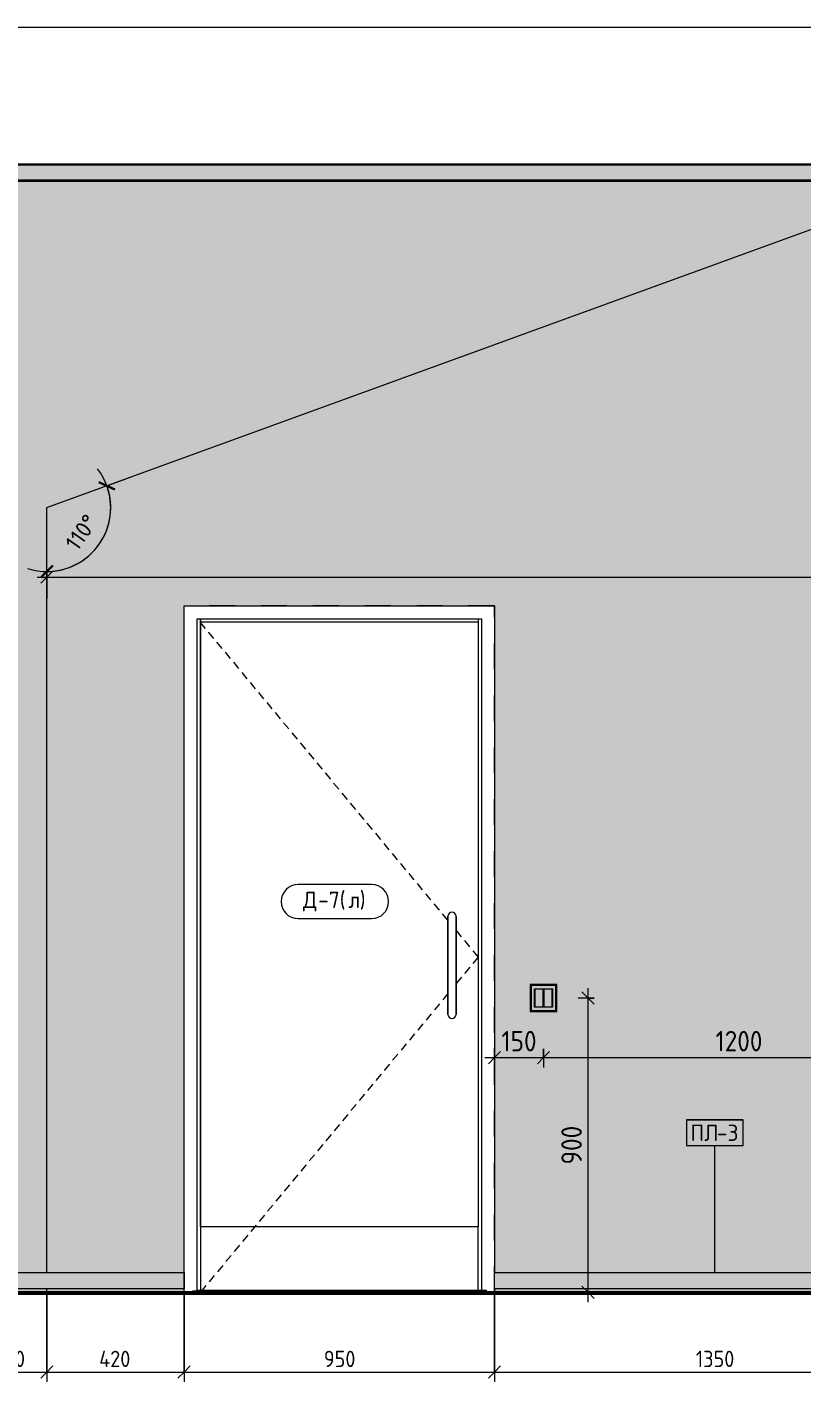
# Model space of a CAD drawing. Header units: millimetres. Extents: x 35124 to 170704, y -1987 to 12522.
# Drawn here: x 124688 to 127059, y 8126 to 12270 of the extents above; entities that cross this region are included whole.
import ezdxf

# ---------------------------------------------------------------- set-up
doc = ezdxf.new("R2010")
doc.units = ezdxf.units.MM
doc.linetypes.add('200_ШТРИХ__ш1_п0_6_', pattern=[40, 25, -15])
doc.linetypes.add('Штрих', pattern=[158.75, 79.375, -79.375])
for name, color, linetype, lineweight in [('A-ANNO-DIMS', 7, 'Continuous', 9), ('A-ANNO-DIMS-25', 7, 'Continuous', 9), ('A-DOOR', 7, 'Continuous', 9), ('A-DOOR-2', 7, '200_ШТРИХ__ш1_п0_6_', 9), ('A-DOOR-3', 7, 'Штрих', 9), ('A-DOOR-FRAM-1', 7, 'Continuous', 9), ('A-DOOR-IDEN', 7, 'Continuous', 9), ('A-FLOR', 7, 'Continuous', 9), ('A-GENM', 7, 'Continuous', 9), ('A-GENM-IDEN', 7, 'Continuous', 9), ('A-WALL-PATT', 7, 'Continuous', 9), ('I-WALL', 7, 'Continuous', 9), ('Ограждение', 7, 'Continuous', 9), ('Поручни', 7, 'Continuous', 9), ('Электрические приборы', 7, 'Continuous', 9)]:
    doc.layers.add(name, color=color, linetype=linetype, lineweight=lineweight)
for name, color, linetype, lineweight, true_color in [('A-CLNG-1', 7, 'Continuous', 9, 0x787878), ('A-CLNG-FNSH-1', 7, 'Continuous', 30, 0x3c3c3c), ('A-FLOR-1', 7, 'Continuous', 9, 0x787878), ('A-FLOR-FNSH-1', 7, 'Continuous', 30, 0x3c3c3c)]:
    doc.layers.add(name, color=color, linetype=linetype, lineweight=lineweight, true_color=true_color)
doc.styles.add('GOST Common_1', font='GOST_Common.ttf', dxfattribs={"height": 50})
doc.styles.add('ISOCPEUR_1', font='isocpeur.ttf', dxfattribs={"width": 0.9, "height": 62.5})
doc.styles.add('ISOCPEUR_2', font='isocpeur.ttf', dxfattribs={"width": 0.9, "height": 50})
doc.styles.add('ISOCPEUR_3', font='isocpeur.ttf', dxfattribs={"height": 50})
doc.dimstyles.new('ISO-2_0_0_9К_Средний_округл2', dxfattribs={"dimscale": 304.8, "dimtxt": 49.799059, "dimasz": 0.123031, "dimexe": 0.098425, "dimexo": 0, "dimgap": 0, "dimtad": 1, "dimdec": 0, "dimrnd": 10, "dimzin": 0, "dimdsep": 46, "dimtxsty": 'ISOCPEUR_2', "dimblk1": 'OBLIQUE', "dimblk2": 'OBLIQUE', "dimsah": 1, "dimcen": 0.09, "dimdle": 0.098425, "dimazin": 0, "dimtfac": 1, "dimtdec": 4, "dimtix": 1, "dimtmove": 0, "dimatfit": 3, "dimfxl": 1, "dimtvp": 1, "dimtolj": 1, "dimtzin": 0, "dimarcsym": 2})
doc.dimstyles.new('ISO-2_0_1_0K__СРЕДНИЙ_2', dxfattribs={"dimscale": 304.8, "dimtxt": 49.799059, "dimasz": 0.123031, "dimexe": 0.19685, "dimexo": 0.123031, "dimgap": 0.082021, "dimtad": 1, "dimdec": 3, "dimrnd": 0.001, "dimdsep": 46, "dimtxsty": 'ISOCPEUR_3', "dimblk1": 'OBLIQUE', "dimblk2": 'OBLIQUE', "dimsah": 1, "dimcen": 0.09, "dimdle": 0.19685, "dimadec": 0, "dimazin": 0, "dimtfac": 1, "dimtdec": 4, "dimtix": 1, "dimtmove": 0, "dimatfit": 3, "dimfxl": 1, "dimtvp": 1, "dimtolj": 1, "dimtzin": 0, "dimarcsym": 2})
doc.dimstyles.new('ISO-2_5_0_9К_БОЛЬШОЙ_1', dxfattribs={"dimscale": 304.8, "dimtxt": 62.248823, "dimasz": 0.123031, "dimexe": 0.098425, "dimexo": 0.246063, "dimgap": 0, "dimtad": 1, "dimdec": 0, "dimrnd": 10, "dimzin": 0, "dimdsep": 46, "dimtxsty": 'ISOCPEUR_1', "dimblk1": 'OBLIQUE', "dimblk2": 'OBLIQUE', "dimsah": 1, "dimcen": 0.09, "dimdle": 0.098425, "dimazin": 0, "dimtfac": 1, "dimtdec": 4, "dimtix": 1, "dimtmove": 0, "dimatfit": 3, "dimfxl": 1, "dimtvp": 1, "dimtolj": 1, "dimtzin": 0, "dimarcsym": 2})

# ---------------------------------------------------------------- blocks, each defined once
blk = doc.blocks.new('110_Дверь_СКБ_1Ст_Внутренняя1 - Д-7_л__950x2100h_Туалет-21784696-Развертка 3_19-3')
at = {"layer": 'A-DOOR'}
for p, q in [((-70760, 10450), (-71610, 10450)), ((-71610, 8600), (-71610, 10450)), ((-70760, 10450), (-70760, 8600)), ((-70852.5, 9250), (-70852.5, 9550)), ((-70852.5, 9550), (-70852.5, 9250)), ((-70827.5, 9550), (-70827.5, 9250)), ((-70827.5, 9250), (-70827.5, 9550)), ((-70760, 8600), (-71610, 8600)), ((-71610, 8600), (-71610, 8406.3)), ((-70760, 8406.3), (-70760, 8600))]:
    blk.add_line(p, q, dxfattribs=at)
for centre, start, end in [((-70840, 9550), 0, 180), ((-70840, 9250), 180, 0)]:
    blk.add_arc(centre, 12.5, start, end, dxfattribs=at)
at = {"layer": 'A-DOOR-2'}
for p, q in [((-71611.4, 10450), (-70852.5, 9536.4)), ((-70827.5, 9506.3), (-70760, 9425)), ((-70760, 9425), (-70827.5, 9343.6)), ((-70852.5, 9313.5), (-71604.7, 8406.3))]:
    blk.add_line(p, q, dxfattribs=at)
at = {"layer": 'A-DOOR-3'}
for p, q in [((-70710, 10500), (-71660, 10500)), ((-71660, 8400), (-71660, 10500)), ((-70710, 10500), (-71660, 10500)), ((-71660, 8400), (-71660, 10500)), ((-70710, 8400), (-70710, 10500)), ((-70710, 8400), (-70710, 10500))]:
    blk.add_line(p, q, dxfattribs=at)
at = {"layer": 'A-DOOR-FRAM-1'}
for p, q in [((-71620, 8406.3), (-71620, 10460)), ((-71620, 10460), (-70750, 10460)), ((-71610, 10450), (-71610, 10460)), ((-71610, 10460), (-71610, 8600)), ((-70760, 10450), (-71610, 10450)), ((-70760, 10460), (-70760, 10450)), ((-70760, 10460), (-70760, 8600)), ((-70750, 10460), (-70750, 8406.3))]:
    blk.add_line(p, q, dxfattribs=at)
blk = doc.blocks.new('Плинтус - Плинтус темный _ст_школа_-33411294-Развертка 3_19-3')
at = {"layer": 'A-GENM'}
blk.add_hatch(color=256, dxfattribs=at).paths.add_polyline_path([(-72305, 8410), (-71660, 8410), (-71660, 8460), (-72305, 8460)])
for p, q in [((-72305, 8460), (-71660, 8460)), ((-72305, 8410), (-72305, 8460)), ((-71660, 8460), (-71660, 8410)), ((-71660, 8410), (-72305, 8410))]:
    blk.add_line(p, q, dxfattribs=at)
blk = doc.blocks.new('Плинтус - Плинтус темный _ст_школа_-33411252-Развертка 3_19-3')
at = {"layer": 'A-GENM'}
blk.add_hatch(color=256, dxfattribs=at).paths.add_polyline_path([(-70710, 8410), (-69360.5, 8410), (-69360.5, 8460), (-70710, 8460)])
for p, q in [((-70710, 8460), (-69360.5, 8460)), ((-70710, 8410), (-70710, 8460)), ((-69360.5, 8460), (-69360.5, 8410)), ((-69360.5, 8410), (-70710, 8410))]:
    blk.add_line(p, q, dxfattribs=at)
blk = doc.blocks.new('Switch1 - Svitch х2-27773486-Развертка 3_19-3')
at = {"layer": 'Электрические приборы'}
h = blk.add_hatch(color=256, dxfattribs=at)
h.paths.add_polyline_path([(-65722, 9259), (-65719, 9259), (-65719, 9341), (-65801, 9341), (-65801, 9259), (-65732, 9259)])
h.paths.add_polyline_path([(-65788, 9260), (-65800, 9260), (-65800, 9340), (-65720, 9340), (-65720, 9260), (-65787, 9260)])
h = blk.add_hatch(color=256, dxfattribs=at)
h.paths.add_polyline_path([(-65788, 9262), (-65722, 9262), (-65722, 9338), (-65798, 9338), (-65798, 9262)])
h.paths.add_polyline_path([(-65760.5, 9272), (-65788, 9272), (-65788, 9328), (-65732, 9328), (-65732, 9272), (-65759, 9272)])
blk.add_hatch(color=256, dxfattribs=at).paths.add_polyline_path([(-65787, 9273), (-65733, 9273), (-65733, 9327), (-65787, 9327)])
for p, q in [((-65801, 9341), (-65801, 9259)), ((-65719, 9341), (-65801, 9341)), ((-65800, 9340), (-65720, 9340)), ((-65800, 9260), (-65800, 9340)), ((-65798, 9338), (-65798, 9262)), ((-65722, 9338), (-65798, 9338)), ((-65798, 9338), (-65798, 9262)), ((-65722, 9338), (-65798, 9338)), ((-65788, 9328), (-65732, 9328)), ((-65788, 9272), (-65788, 9328)), ((-65788, 9328), (-65732, 9328)), ((-65788, 9272), (-65788, 9328)), ((-65761, 9327), (-65787, 9327)), ((-65787, 9327), (-65787, 9273)), ((-65787, 9327), (-65787, 9273)), ((-65733, 9327), (-65787, 9327)), ((-65761, 9273), (-65761, 9327)), ((-65759, 9327), (-65759, 9273)), ((-65733, 9327), (-65759, 9327)), ((-65733, 9273), (-65733, 9327)), ((-65733, 9273), (-65733, 9327)), ((-65732, 9328), (-65732, 9272)), ((-65732, 9328), (-65732, 9272)), ((-65722, 9262), (-65722, 9338)), ((-65722, 9262), (-65722, 9338)), ((-65720, 9340), (-65720, 9260)), ((-65719, 9259), (-65719, 9341)), ((-65801, 9259), (-65719, 9259)), ((-65720, 9260), (-65800, 9260)), ((-65798, 9262), (-65722, 9262)), ((-65798, 9262), (-65722, 9262)), ((-65732, 9272), (-65788, 9272)), ((-65732, 9272), (-65788, 9272)), ((-65787, 9273), (-65761, 9273)), ((-65787, 9273), (-65733, 9273)), ((-65759, 9273), (-65733, 9273))]:
    blk.add_line(p, q, dxfattribs=at)
blk = doc.blocks.new('Ограждение - Ограждение-32882282-Развертка 3_19-3')
at = {"layer": 'Ограждение'}
blk.add_hatch(color=256, dxfattribs=at).paths.add_polyline_path([(-71544.2, 8400), (-71138.8, 8400), (-71138.8, 8402), (-70735, 8402), (-70735, 8406.3), (-71620, 8406.3), (-71620, 8402), (-71544.2, 8402)])
at = {"layer": 'Поручни'}
for p, q in [((-71620, 8402), (-71620, 8406.3)), ((-71620, 8406.3), (-70735, 8406.3)), ((-70735, 8406.3), (-70735, 8402))]:
    blk.add_line(p, q, dxfattribs=at)
blk = doc.blocks.new('DIMBLOCK61-Развертка 3_19-3')
at = {"layer": 'A-ANNO-DIMS-25'}
for p, q in [((124523.3, 8410), (124523.3, 8125.8)), ((124523.3, 8155.8), (124523.3, 8410)), ((124748.3, 8400), (124748.3, 8125.8)), ((124748.3, 8155.8), (124748.3, 8400)), ((124523.3, 8155.8), (124748.3, 8155.8))]:
    blk.add_line(p, q, dxfattribs=at)
at = {"layer": 'A-ANNO-DIMS-25', "lineweight": 20}
for p, q in [((124523.3, 8155.8), (124542, 8174.6)), ((124748.3, 8155.8), (124767, 8174.6)), ((124523.3, 8155.8), (124504.5, 8137.1)), ((124748.3, 8155.8), (124729.5, 8137.1))]:
    blk.add_line(p, q, dxfattribs=at)
at = {"layer": 'A-ANNO-DIMS-25', "color": 0, "insert": (124588.4, 8221.1), "char_height": 50, "width": 113.772, "attachment_point": 1, "line_spacing_factor": 1.149209, "style": 'ISOCPEUR_2'}
blk.add_mtext('230', dxfattribs=at)
blk = doc.blocks.new('_Oblique')
at = {"color": 0, "linetype": 'ByBlock', "lineweight": -2}
blk.add_line((-0.5, -0.5), (0.5, 0.5), dxfattribs=at)
blk = doc.blocks.new('DIMBLOCK62-Развертка 3_19-3')
at = {"layer": 'A-ANNO-DIMS-25'}
for p, q in [((124748.3, 8400), (124748.3, 8125.8)), ((124748.3, 8155.8), (124748.3, 8400)), ((125168.3, 8400), (125168.3, 8125.8)), ((125168.3, 8155.8), (125168.3, 8400)), ((124748.3, 8155.8), (125168.3, 8155.8))]:
    blk.add_line(p, q, dxfattribs=at)
at = {"layer": 'A-ANNO-DIMS-25', "lineweight": 20}
for p, q in [((124748.3, 8155.8), (124767, 8174.6)), ((125168.3, 8155.8), (125187, 8174.6)), ((124748.3, 8155.8), (124729.5, 8137.1)), ((125168.3, 8155.8), (125149.5, 8137.1))]:
    blk.add_line(p, q, dxfattribs=at)
at = {"layer": 'A-ANNO-DIMS-25', "color": 0, "insert": (124908.5, 8221.1), "char_height": 50, "width": 119.518, "attachment_point": 1, "line_spacing_factor": 1.149209, "style": 'ISOCPEUR_2'}
blk.add_mtext('420', dxfattribs=at)
blk = doc.blocks.new('DIMBLOCK63-Развертка 3_19-3')
at = {"layer": 'A-ANNO-DIMS-25'}
for p, q in [((125168.3, 8400), (125168.3, 8125.8)), ((125168.3, 8155.8), (125168.3, 8400)), ((126118.3, 8410), (126118.3, 8125.8)), ((126118.3, 8155.8), (126118.3, 8410)), ((125168.3, 8155.8), (126118.3, 8155.8))]:
    blk.add_line(p, q, dxfattribs=at)
at = {"layer": 'A-ANNO-DIMS-25', "lineweight": 20}
for p, q in [((125168.3, 8155.8), (125187, 8174.6)), ((126118.3, 8155.8), (126137, 8174.6)), ((125168.3, 8155.8), (125149.5, 8137.1)), ((126118.3, 8155.8), (126099.5, 8137.1))]:
    blk.add_line(p, q, dxfattribs=at)
at = {"layer": 'A-ANNO-DIMS-25', "color": 0, "insert": (125595.9, 8221.1), "char_height": 50, "width": 113.772, "attachment_point": 1, "line_spacing_factor": 1.149209, "style": 'ISOCPEUR_2'}
blk.add_mtext('950', dxfattribs=at)
blk = doc.blocks.new('DIMBLOCK64-Развертка 3_19-3')
at = {"layer": 'A-ANNO-DIMS-25'}
for p, q in [((126118.3, 8410), (126118.3, 8125.8)), ((126118.3, 8155.8), (126118.3, 8410)), ((127468.3, 8400), (127468.3, 8125.8)), ((127468.3, 8155.8), (127468.3, 8400)), ((126118.3, 8155.8), (127468.3, 8155.8))]:
    blk.add_line(p, q, dxfattribs=at)
at = {"layer": 'A-ANNO-DIMS-25', "lineweight": 20}
for p, q in [((126118.3, 8155.8), (126137, 8174.6)), ((127468.3, 8155.8), (127487, 8174.6)), ((126118.3, 8155.8), (126099.5, 8137.1)), ((127468.3, 8155.8), (127449.5, 8137.1))]:
    blk.add_line(p, q, dxfattribs=at)
at = {"layer": 'A-ANNO-DIMS-25', "color": 0, "insert": (126734.4, 8221.1), "char_height": 50, "width": 141.353, "attachment_point": 1, "line_spacing_factor": 1.149209, "style": 'ISOCPEUR_2'}
blk.add_mtext('1350', dxfattribs=at)
blk = doc.blocks.new('DIMBLOCK80-Развертка 3_19-3')
at = {"layer": 'A-ANNO-DIMS-25'}
for p, q in [((124931.8, 10866.8), (124875.4, 10846.3)), ((124931.8, 10866.8), (125009.4, 10895)), ((124748.3, 10604.6), (124748.3, 10664.6)), ((124748.3, 10604.6), (124748.3, 10604.6)), ((124748.3, 10604.6), (124748.3, 10522.1))]:
    blk.add_line(p, q, dxfattribs=at)
at = {"layer": 'A-ANNO-DIMS-25', "lineweight": 30}
for p, q in [((124931.8, 10866.8), (124907.8, 10878)), ((124931.8, 10866.8), (124955.9, 10855.6)), ((124748.3, 10604.6), (124767, 10623.4)), ((124748.3, 10604.6), (124729.5, 10585.9))]:
    blk.add_line(p, q, dxfattribs=at)
at = {"layer": 'A-ANNO-DIMS-25'}
for start, end in [(252.4024, 37.5976), (270, 20)]:
    blk.add_arc((124748.3, 10800), 195.4, start, end, dxfattribs=at)
at = {"layer": 'A-ANNO-DIMS-25', "color": 0, "insert": (124801.3, 10692.7), "char_height": 50, "width": 137.905, "attachment_point": 1, "rotation": 55, "line_spacing_factor": 1.149209, "style": 'ISOCPEUR_3'}
blk.add_mtext('110°', dxfattribs=at)
blk = doc.blocks.new('DIMBLOCK83-Развертка 3_19-3')
at = {"layer": 'A-ANNO-DIMS-25'}
for p, q in [((124748.3, 10539), (124748.3, 10617.5)), ((131548.3, 10539), (131548.3, 10617.5)), ((124718.3, 10587.5), (131578.3, 10587.5)), ((124748.3, 10587.5), (124748.3, 10539)), ((131548.3, 10587.5), (131548.3, 10539))]:
    blk.add_line(p, q, dxfattribs=at)
at = {"layer": 'A-ANNO-DIMS-25', "lineweight": 20}
for p, q in [((124748.3, 10587.5), (124729.5, 10568.7)), ((124748.3, 10587.5), (124767, 10606.2)), ((131548.3, 10587.5), (131529.5, 10568.7)), ((131548.3, 10587.5), (131567, 10606.2))]:
    blk.add_line(p, q, dxfattribs=at)
at = {"layer": 'A-ANNO-DIMS-25', "color": 0, "insert": (128069.2, 10669.1), "char_height": 62.5, "width": 189.619, "attachment_point": 1, "line_spacing_factor": 1.149209, "style": 'ISOCPEUR_1'}
blk.add_mtext('6800', dxfattribs=at)
blk = doc.blocks.new('DIMBLOCK84-Развертка 3_19-3')
at = {"layer": 'A-ANNO-DIMS-25'}
for p, q in [((126404.6, 8370), (126404.6, 9330)), ((126423.3, 9300), (126374.6, 9300)), ((126404.6, 9300), (126423.3, 9300)), ((126453.1, 8400), (126374.6, 8400)), ((126404.6, 8400), (126453.1, 8400))]:
    blk.add_line(p, q, dxfattribs=at)
at = {"layer": 'A-ANNO-DIMS-25', "lineweight": 20}
for p, q in [((126404.6, 9300), (126385.9, 9318.8)), ((126404.6, 9300), (126423.4, 9281.2)), ((126404.6, 8400), (126385.9, 8418.7)), ((126404.6, 8400), (126423.4, 8381.2))]:
    blk.add_line(p, q, dxfattribs=at)
at = {"layer": 'A-ANNO-DIMS-25', "color": 0, "insert": (126323, 8790.7), "char_height": 62.5, "width": 142.215, "attachment_point": 1, "rotation": 90, "line_spacing_factor": 1.149209, "style": 'ISOCPEUR_1'}
blk.add_mtext('900', dxfattribs=at)
blk = doc.blocks.new('DIMBLOCK91-Развертка 3_19-3')
at = {"layer": 'A-ANNO-DIMS-25'}
for p, q in [((126088.3, 9117.7), (126268.3, 9117.7)), ((126118.3, 9069.2), (126118.3, 9147.7)), ((126118.3, 9117.7), (126118.3, 9069.2)), ((126268.3, 9145), (126268.3, 9087.7)), ((126268.3, 9117.7), (126268.3, 9145))]:
    blk.add_line(p, q, dxfattribs=at)
at = {"layer": 'A-ANNO-DIMS-25', "lineweight": 20}
for p, q in [((126118.3, 9117.7), (126099.5, 9099)), ((126118.3, 9117.7), (126137, 9136.5)), ((126268.3, 9117.7), (126249.5, 9099)), ((126268.3, 9117.7), (126287, 9136.5))]:
    blk.add_line(p, q, dxfattribs=at)
at = {"layer": 'A-ANNO-DIMS-25', "color": 0, "insert": (126139.4, 9199.4), "char_height": 62.5, "width": 129.286, "attachment_point": 1, "line_spacing_factor": 1.149209, "style": 'ISOCPEUR_1'}
blk.add_mtext('150', dxfattribs=at)
blk = doc.blocks.new('DIMBLOCK92-Развертка 3_19-3')
at = {"layer": 'A-ANNO-DIMS-25', "lineweight": 20}
for p, q in [((126268.3, 9117.7), (126249.5, 9099)), ((126268.3, 9117.7), (126287, 9136.5)), ((127468.3, 9117.7), (127449.5, 9099)), ((127468.3, 9117.7), (127487, 9136.5))]:
    blk.add_line(p, q, dxfattribs=at)
at = {"layer": 'A-ANNO-DIMS-25'}
for p, q in [((126268.3, 9145), (126268.3, 9087.7)), ((126268.3, 9117.7), (126268.3, 9145)), ((126268.3, 9117.7), (127498.3, 9117.7)), ((127468.3, 9069.2), (127468.3, 9147.7)), ((127468.3, 9117.7), (127468.3, 9069.2))]:
    blk.add_line(p, q, dxfattribs=at)
at = {"layer": 'A-ANNO-DIMS-25', "color": 0, "insert": (126794.6, 9199.4), "char_height": 62.5, "width": 176.691, "attachment_point": 1, "line_spacing_factor": 1.149209, "style": 'ISOCPEUR_1'}
blk.add_mtext('1200', dxfattribs=at)
blk = doc.blocks.new('Mark Reiling - Mark Reiling-26174330-Развертка 3_19-3')
at = {"layer": 'A-GENM-IDEN'}
for p, q in [((-74848.2, 8917.8), (-74848.2, 8839)), ((-74848.2, 8917.8), (-74674.8, 8917.8)), ((-74674.8, 8917.8), (-74848.2, 8917.8)), ((-74848.2, 8917.8), (-74848.2, 8839)), ((-74674.8, 8839), (-74674.8, 8917.8)), ((-74674.8, 8839), (-74674.8, 8917.8)), ((-74848.2, 8839), (-74674.8, 8839)), ((-74848.2, 8839), (-74674.8, 8839))]:
    blk.add_line(p, q, dxfattribs=at)
blk = doc.blocks.new('М_двери - Типоразмер_рамка-25223575-Развертка 3_19-3')
at = {"layer": 'A-DOOR-IDEN'}
for p, q in [((-66286.1, 9647), (-66510.9, 9647)), ((-66510.9, 9543), (-66286.1, 9543))]:
    blk.add_line(p, q, dxfattribs=at)
for centre, start, end in [((-66510.9, 9595), 90, 270), ((-66286.1, 9595), 270, 90)]:
    blk.add_arc(centre, 52, start, end, dxfattribs=at)

msp = doc.modelspace()

# ---------------------------------------------------------------- hatches: boundary and pattern name
at = {"layer": 'A-CLNG-1'}
msp.add_hatch(color=256, dxfattribs=at).paths.add_polyline_path([(138858.2568, 11800), (158067.2569, 11800), (158067.2569, 11850), (121369.2568, 11850), (121369.2568, 11800), (137422.0699, 11800)])
at = {"layer": 'A-FLOR'}
msp.add_hatch(color=256, dxfattribs=at).paths.add_polyline_path([(125940.7632, 8400), (126108.4154, 8400.2852), (126108.4154, 8402), (125829.6859, 8402), (125829.6859, 8400), (125892.3666, 8400)])
at = {"layer": 'A-FLOR-1'}
msp.add_hatch(color=256, dxfattribs=at).paths.add_polyline_path([(157801.3892, 8394.5043), (158088.2569, 8394.5043), (158088.2569, 8395), (121348.2406, 8395), (121348.2568, 8394.5043), (157788.2569, 8394.5043)])
h = msp.add_hatch(color=256, dxfattribs=at)
h.paths.add_polyline_path([(125689.4458, 8400), (125829.6859, 8400), (125829.6859, 8402), (125689.4458, 8402)])
h.paths.add_polyline_path([(125218.2568, 8400), (125284.0728, 8400), (125284.0728, 8402), (125194.0728, 8402), (125194.0728, 8400), (125208.2568, 8400)])
at = {"layer": 'A-WALL-PATT'}
h = msp.add_hatch(color=256, dxfattribs=at)
h.paths.add_polyline_path([(124748.2568, 8400), (124748.2568, 8410), (124523.2568, 8410), (124523.2568, 8400), (124649.1162, 8400)])
h.paths.add_polyline_path([(157198.2568, 8400), (157468.2568, 8400), (157468.2568, 8402), (158067.2569, 8402), (158067.2569, 8410), (157198.2568, 8410)])
h.paths.add_polyline_path([(131681.4166, 8450), (136358.2568, 8450), (136358.2568, 11800), (122749.2568, 11800), (122749.2568, 8450), (123123.2568, 8450), (123123.2568, 10500), (124523.2568, 10500), (124523.2568, 8460), (124748.2568, 8460), (124748.2568, 10800), (127473.3654, 11791.8584), (131548.2568, 10699.9946), (131548.2568, 8450), (131602.1204, 8450)])
h.paths.add_polyline_path([(141978.7146, 8450), (145968.2567, 8450), (145968.2567, 11800), (138858.2568, 11800), (138858.2568, 8450), (141942.8344, 8450)])
h.paths.add_polyline_path([(154644.0299, 8450), (154698.2568, 8450), (154698.2568, 11800), (148468.2567, 11800), (148468.3215, 8450), (154635.075, 8450)])
h.paths.add_polyline_path([(158052.904, 8460), (158067.2569, 8460), (158067.2569, 11800), (157198.2568, 11800), (157198.2568, 8460), (158052.2569, 8460)])
h.paths.add_polyline_path([(132829.5472, 10600), (132718.2568, 10600), (132718.2568, 11000), (133918.2568, 11000), (133918.2568, 10600)])
h.paths.add_polyline_path([(151918.2567, 10600), (150718.2567, 10600), (150718.2567, 11000), (151918.2567, 11000)])
h.paths.add_polyline_path([(141718.2568, 10600), (141718.2568, 11000), (142918.2568, 11000), (142918.2568, 10600), (142014.5926, 10600)])
h = msp.add_hatch(color=256, dxfattribs=at)
h.paths.add_polyline_path([(124748.2568, 8400), (125168.2568, 8400), (125168.2568, 8410), (124748.2568, 8410)])
h.paths.add_polyline_path([(129098.1226, 8400), (129968.2568, 8400), (129968.2568, 8410), (128568.2568, 8410), (128568.2568, 8400), (128811.0899, 8400)])
h.paths.add_polyline_path([(126514.8286, 8400), (127468.2568, 8400), (127468.2568, 10500), (128568.2568, 10500), (128568.2568, 8460), (129968.2568, 8460), (129968.2568, 10500), (130918.2568, 10500), (130918.2568, 8450), (131548.2568, 8450), (131548.2568, 10699.9946), (127473.3654, 11791.8584), (124748.2568, 10800), (124748.2568, 8460), (125168.2568, 8460), (125168.2568, 10500), (126118.2568, 10500), (126118.2568, 8460), (127467.7763, 8460), (127467.7763, 8410), (126118.2568, 8410), (126118.2568, 8400), (126371.3122, 8400)])
h.paths.add_polyline_path([(131069.2568, 9259), (131027.2568, 9259), (131027.2568, 9341), (131109.2568, 9341), (131109.2568, 9259), (131073.9976, 9259)])
h.paths.add_polyline_path([(128665.2568, 9259), (128652.2568, 9259), (128652.2568, 9341), (128734.2568, 9341), (128734.2568, 9259), (128666.2568, 9259)])
h.paths.add_polyline_path([(126227.2568, 9259), (126227.2568, 9341), (126309.2568, 9341), (126309.2568, 9259), (126227.7959, 9259)])
h.paths.add_polyline_path([(126267.2568, 9260), (126308.2568, 9260), (126308.2568, 9340), (126228.2568, 9340), (126228.2568, 9260), (126263.675, 9260)])
h.paths.add_polyline_path([(128667.5736, 9260), (128733.2568, 9260), (128733.2568, 9340), (128653.2568, 9340), (128653.2568, 9260), (128666.2568, 9260)])
h.paths.add_polyline_path([(131040.2568, 9260), (131108.2568, 9260), (131108.2568, 9340), (131028.2568, 9340), (131028.2568, 9260), (131030.2568, 9260)])
h.paths.add_polyline_path([(126296.2568, 9262), (126230.2568, 9262), (126230.2568, 9338), (126306.2568, 9338), (126306.2568, 9262), (126299.5541, 9262)])
h.paths.add_polyline_path([(131096.2568, 9262), (131030.2568, 9262), (131030.2568, 9338), (131106.2568, 9338), (131106.2568, 9262)])
h.paths.add_polyline_path([(128667.5736, 9262), (128655.2568, 9262), (128655.2568, 9338), (128731.2568, 9338), (128731.2568, 9262), (128703.4526, 9262)])
h.paths.add_polyline_path([(126240.2568, 9272), (126296.2568, 9272), (126296.2568, 9328), (126240.2568, 9328), (126240.2568, 9273)])
h.paths.add_polyline_path([(131095.2568, 9272), (131096.2568, 9272), (131096.2568, 9328), (131040.2568, 9328), (131040.2568, 9272), (131069.2568, 9272)])
h.paths.add_polyline_path([(128665.2568, 9272), (128721.2568, 9272), (128721.2568, 9328), (128665.2568, 9328), (128665.2568, 9273)])
h.paths.add_polyline_path([(128667.5736, 9273), (128666.2568, 9273), (128666.2568, 9327), (128720.2568, 9327), (128720.2568, 9273), (128703.4526, 9273)])
h.paths.add_polyline_path([(126267.2568, 9273), (126241.2568, 9273), (126241.2568, 9327), (126295.2568, 9327), (126295.2568, 9273), (126269.2568, 9273)])
h.paths.add_polyline_path([(131067.2568, 9273), (131041.2568, 9273), (131041.2568, 9327), (131095.2568, 9327), (131095.2568, 9273), (131069.2568, 9273)])
h.paths.add_polyline_path([(128718.2568, 9950), (128718.2568, 10050), (128818.2568, 10050), (128818.2568, 9950), (128811.0899, 9950)])
h.paths.add_polyline_path([(127968.2568, 10650), (127968.2568, 10750), (128068.2568, 10750), (128068.2568, 10650)])

# ---------------------------------------------------------------- linework, layer by layer
at = {"layer": 'A-CLNG-FNSH-1'}
for p, q in [((158067.2569, 11850), (121369.2568, 11850)), ((158067.2569, 11801), (121369.2568, 11801)), ((121369.2568, 11800), (158067.2569, 11800))]:
    msp.add_line(p, q, dxfattribs=at)
at = {"layer": 'A-FLOR'}
for p, q in [((121348.2406, 12270), (158088.4219, 12270)), ((125829.6859, 8402), (126108.979, 8402)), ((126109.0728, 8400), (126109.0728, 8402))]:
    msp.add_line(p, q, dxfattribs=at)
at = {"layer": 'A-FLOR-FNSH-1'}
for p, q in [((121348.2406, 8395), (158088.4219, 8395)), ((137493.2568, 8400), (121368.2568, 8400)), ((125284.0728, 8402), (125194.0728, 8402)), ((125194.0728, 8402), (125194.0728, 8400)), ((125284.0728, 8400), (125284.0728, 8402)), ((125829.6859, 8402), (125689.4458, 8402)), ((125689.4458, 8402), (125689.4458, 8400)), ((125829.6859, 8400), (125829.6859, 8402))]:
    msp.add_line(p, q, dxfattribs=at)
at = {"layer": 'A-GENM-IDEN'}
msp.add_line((126793.0165, 8460), (126793.0165, 8847.9553), dxfattribs=at)
at = {"layer": 'I-WALL'}
for p, q in [((124748.2568, 10800), (127473.3654, 11791.8584)), ((124748.2568, 8460), (124748.2568, 10800)), ((125168.2568, 8460), (125168.2568, 10500)), ((125168.2568, 10500), (126118.2568, 10500)), ((126118.2568, 10500), (126118.2568, 8460)), ((124748.2568, 8400), (124748.2568, 8410)), ((125168.2568, 8400), (125168.2568, 8410)), ((126118.2568, 8410), (126118.2568, 8400))]:
    msp.add_line(p, q, dxfattribs=at)

# ---------------------------------------------------------------- block references
at = {"layer": 'A-DOOR-FRAM-1'}
msp.add_blockref('110_Дверь_СКБ_1Ст_Внутренняя1 - Д-7_л__950x2100h_Туалет-21784696-Развертка 3_19-3', (196828.2568, 0), dxfattribs=at)
at = {"layer": 'A-DOOR-IDEN'}
msp.add_blockref('М_двери - Типоразмер_рамка-25223575-Развертка 3_19-3', (192028.2568, 0), dxfattribs=at)
at = {"layer": 'A-GENM'}
for name in ['Плинтус - Плинтус темный _ст_школа_-33411294-Развертка 3_19-3', 'Плинтус - Плинтус темный _ст_школа_-33411252-Развертка 3_19-3']:
    msp.add_blockref(name, (196828.2568, 0), dxfattribs=at)
at = {"layer": 'A-GENM-IDEN'}
msp.add_blockref('Mark Reiling - Mark Reiling-26174330-Развертка 3_19-3', (201554.5165, 10), dxfattribs=at)
at = {"layer": 'Поручни'}
msp.add_blockref('Ограждение - Ограждение-32882282-Развертка 3_19-3', (196828.2568, 0), dxfattribs=at)
at = {"layer": 'Электрические приборы'}
msp.add_blockref('Switch1 - Svitch х2-27773486-Развертка 3_19-3', (192028.2568, 0), dxfattribs=at)

# ---------------------------------------------------------------- texts
at = {"layer": 'A-DOOR-IDEN', "char_height": 50, "attachment_point": 1, "style": 'GOST Common_1'}
for s, insert, width in [('\\fGOST Common|b0|i0|c204|p34|;Д', (125532.3208, 9625.308), 56.118125), ('-7(', (125578.6229, 9625.308), 112.23625), ('\\fGOST Common|b0|i0|c204|p34|;)', (125705.9536, 9625.308), 24.050625), ('\\fGOST Common|b0|i0|c204|p34|;л', (125671.227, 9625.308), 42.088594)]:
    msp.add_mtext(s, dxfattribs=dict(at, insert=insert, width=width))
at = {"layer": 'A-GENM-IDEN', "char_height": 50, "attachment_point": 1, "style": 'GOST Common_1'}
for s, insert, width in [('ПЛ', (126717.8684, 8912.8485), 98.206719), ('-3', (126798.897, 8912.8485), 86.181406)]:
    msp.add_mtext(s, dxfattribs=dict(at, insert=insert, width=width))

# ---------------------------------------------------------------- dimensions: what is measured, and where the dimension line sits
at = {"layer": 'A-ANNO-DIMS'}
dim = msp.add_angular_dim_3p(base=(124864.9134, 10643.303), center=(124748.2568, 10800), p1=(124748.2568, 10484.6472), p2=(125044.5915, 10907.857), dimstyle='ISO-2_0_1_0K__СРЕДНИЙ_2', override={"dimpost": '<>', "dimfxl": 516.64375}, dxfattribs=at)
dim.commit()
dim.dimension.update_dxf_attribs({"geometry": 'DIMBLOCK80-Развертка 3_19-3', "text_midpoint": (124867.3228, 10716.6291)})
for base, p1, p2, dimstyle, override, picture, middle in [((131548.2568, 10587.4746), (124748.2568, 10613.9911), (131548.2568, 10613.9911), 'ISO-2_5_0_9К_БОЛЬШОЙ_1', {"dimpost": '<>', "dimfxl": 6800}, 'DIMBLOCK83-Развертка 3_19-3', (128148.2568, 10618.7246)), ((126268.2568, 9117.7012), (126118.2568, 9144.2177), (126268.2568, 9220), 'ISO-2_5_0_9К_БОЛЬШОЙ_1', {"dimpost": '<>', "dimfxl": 168.056391}, 'DIMBLOCK91-Развертка 3_19-3', (126193.2568, 9148.9512)), ((127468.2568, 9117.7012), (126268.2568, 9220), (127468.2568, 9144.2177), 'ISO-2_5_0_9К_БОЛЬШОЙ_1', {"dimpost": '<>', "dimfxl": 1202.390508}, 'DIMBLOCK92-Развертка 3_19-3', (126868.2568, 9148.9512)), ((124748.2568, 8155.8142), (124523.2568, 8410), (124748.2568, 8400), 'ISO-2_0_0_9К_Средний_округл2', {"dimpost": '<>', "dimfxl": 225.222113}, 'DIMBLOCK61-Развертка 3_19-3', (124635.7568, 8180.8142)), ((125168.2568, 8155.8142), (124748.2568, 8400), (125168.2568, 8400), 'ISO-2_0_0_9К_Средний_округл2', {"dimpost": '<>', "dimfxl": 420}, 'DIMBLOCK62-Развертка 3_19-3', (124958.2568, 8180.8142)), ((126118.2568, 8155.8142), (125168.2568, 8400), (126118.2568, 8410), 'ISO-2_0_0_9К_Средний_округл2', {"dimpost": '<>', "dimfxl": 950.05263}, 'DIMBLOCK63-Развертка 3_19-3', (125643.2568, 8180.8142)), ((127468.2568, 8155.8142), (126118.2568, 8410), (127468.2568, 8400), 'ISO-2_0_0_9К_Средний_округл2', {"dimpost": '<>', "dimfxl": 1350.03703}, 'DIMBLOCK64-Развертка 3_19-3', (126793.2568, 8180.8142))]:
    dim = msp.add_linear_dim(base=base, p1=p1, p2=p2, dimstyle=dimstyle, override=override, dxfattribs=at)
    dim.commit()
    dim.dimension.update_dxf_attribs({"geometry": picture, "text_midpoint": middle})
dim = msp.add_linear_dim(base=(126404.6379, 9300), p1=(126378.1214, 8400), p2=(126348.2568, 9300), angle=90, dimstyle='ISO-2_5_0_9К_БОЛЬШОЙ_1', override={"dimpost": '<>', "dimfxl": 900.495361}, dxfattribs=at)
dim.commit()
dim.dimension.update_dxf_attribs({"geometry": 'DIMBLOCK84-Развертка 3_19-3', "text_midpoint": (126373.3879, 8850)})

doc.saveas('drawing.dxf')
